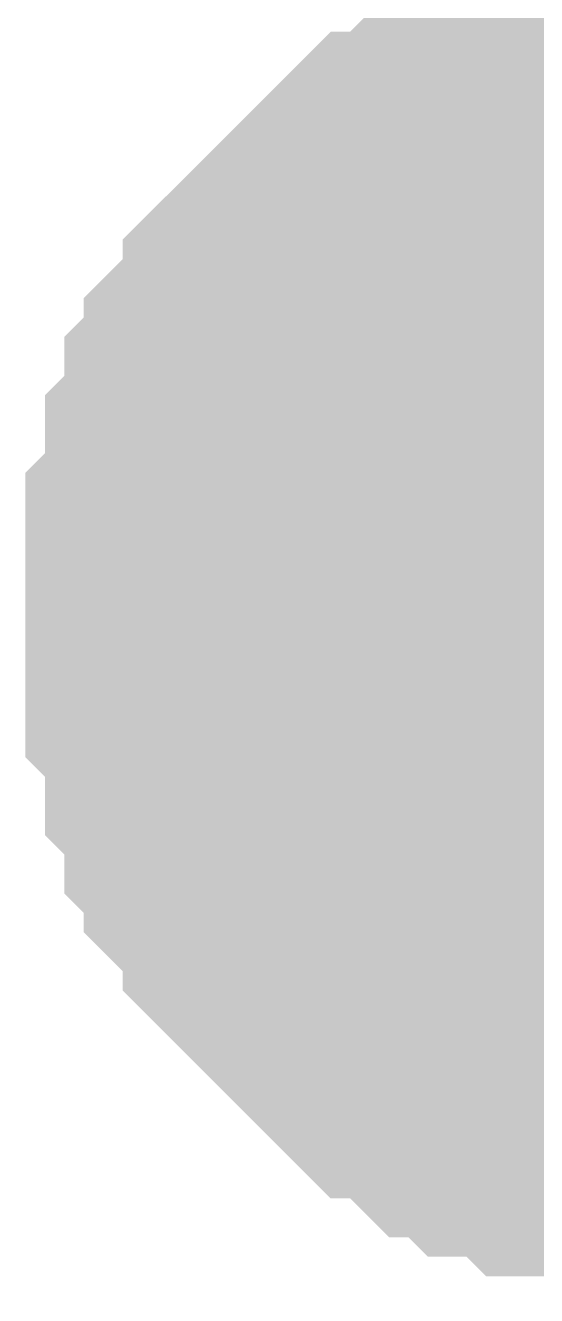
# Model space of a CAD drawing. Header units: inches. Extents: x 0 to 15, y 0 to 9.5.
# Drawn here: x 13.27254 to 13.29184, y 7.97392 to 8.02195 of the extents above; entities that cross this region are included whole.
import ezdxf

# ---------------------------------------------------------------- set-up
doc = ezdxf.new("R2010")
doc.units = ezdxf.units.IN
doc.header["$MEASUREMENT"] = 0
doc.layers.add('Sheet', color=255, linetype='Continuous')

msp = doc.modelspace()

# ---------------------------------------------------------------- linework, layer by layer
at = {"layer": 'Sheet'}
for points in [[(13.278436, 7.999652, 0.0118, 0.0118, 0), (13.278436, 8.000387, 0.0118, 0.0118, 0), (13.278436, 8.001855, 0.0118, 0.0118, 0), (13.278436, 8.00259, 0.0118, 0.0118, 0), (13.27917, 8.003324, 0.0118, 0.0118, 0), (13.27917, 8.004793, 0.0118, 0.0118, 0), (13.27917, 8.005527, 0.0118, 0.0118, 0), (13.279904, 8.006262, 0.0118, 0.0118, 0), (13.279904, 8.00773, 0.0118, 0.0118, 0), (13.280638, 8.008465, 0.0118, 0.0118, 0), (13.280638, 8.009199, 0.0118, 0.0118, 0), (13.281372, 8.009934, 0.0118, 0.0118, 0), (13.282106, 8.010668, 0.0118, 0.0118, 0), (13.282106, 8.011402, 0.0118, 0.0118, 0), (13.282841, 8.012137, 0.0118, 0.0118, 0), (13.283575, 8.012871, 0.0118, 0.0118, 0), (13.284309, 8.013605, 0.0118, 0.0118, 0), (13.285043, 8.01434, 0.0118, 0.0118, 0), (13.285777, 8.015074, 0.0118, 0.0118, 0), (13.286511, 8.015809, 0.0118, 0.0118, 0), (13.287245, 8.015809, 0.0118, 0.0118, 0), (13.28798, 8.016543, 0.0118, 0.0118, 0), (13.288714, 8.017277, 0.0118, 0.0118, 0), (13.289448, 8.017277, 0.0118, 0.0118, 0), (13.290182, 8.018012, 0.0118, 0.0118, 0), (13.29165, 8.018012, 0.0118, 0.0118, 0), (13.292384, 8.018746, 0.0118, 0.0118, 0), (13.293119, 8.018746, 0.0118, 0.0118, 0), (13.294587, 8.018746, 0.0118, 0.0118, 0), (13.295321, 8.019481, 0.0118, 0.0118, 0), (13.296055, 8.019481, 0.0118, 0.0118, 0), (13.297523, 8.019481, 0.0118, 0.0118, 0), (13.298258, 8.019481, 0.0118, 0.0118, 0)], [(13.278436, 7.999652, 0.0118, 0.0118, 0), (13.278436, 8.000387, 0.0118, 0.0118, 0), (13.278436, 8.001855, 0.0118, 0.0118, 0), (13.278436, 8.00259, 0.0118, 0.0118, 0), (13.27917, 8.003324, 0.0118, 0.0118, 0), (13.27917, 8.004793, 0.0118, 0.0118, 0), (13.27917, 8.005527, 0.0118, 0.0118, 0), (13.279904, 8.006262, 0.0118, 0.0118, 0), (13.279904, 8.00773, 0.0118, 0.0118, 0), (13.280638, 8.008465, 0.0118, 0.0118, 0), (13.280638, 8.009199, 0.0118, 0.0118, 0), (13.281372, 8.009934, 0.0118, 0.0118, 0), (13.282106, 8.010668, 0.0118, 0.0118, 0), (13.282106, 8.011402, 0.0118, 0.0118, 0), (13.282841, 8.012137, 0.0118, 0.0118, 0), (13.283575, 8.012871, 0.0118, 0.0118, 0), (13.284309, 8.013605, 0.0118, 0.0118, 0), (13.285043, 8.01434, 0.0118, 0.0118, 0), (13.285777, 8.015074, 0.0118, 0.0118, 0), (13.286511, 8.015809, 0.0118, 0.0118, 0), (13.287245, 8.015809, 0.0118, 0.0118, 0), (13.28798, 8.016543, 0.0118, 0.0118, 0), (13.288714, 8.017277, 0.0118, 0.0118, 0), (13.289448, 8.017277, 0.0118, 0.0118, 0), (13.290182, 8.018012, 0.0118, 0.0118, 0), (13.29165, 8.018012, 0.0118, 0.0118, 0), (13.292384, 8.018746, 0.0118, 0.0118, 0), (13.293119, 8.018746, 0.0118, 0.0118, 0), (13.294587, 8.018746, 0.0118, 0.0118, 0), (13.295321, 8.019481, 0.0118, 0.0118, 0), (13.296055, 8.019481, 0.0118, 0.0118, 0), (13.297523, 8.019481, 0.0118, 0.0118, 0), (13.298258, 8.019481, 0.0118, 0.0118, 0)], [(13.278436, 7.999652, 0.0118, 0.0118, 0), (13.278436, 8.000387, 0.0118, 0.0118, 0), (13.278436, 8.001855, 0.0118, 0.0118, 0), (13.278436, 8.00259, 0.0118, 0.0118, 0), (13.27917, 8.003324, 0.0118, 0.0118, 0), (13.27917, 8.004793, 0.0118, 0.0118, 0), (13.27917, 8.005527, 0.0118, 0.0118, 0), (13.279904, 8.006262, 0.0118, 0.0118, 0), (13.279904, 8.00773, 0.0118, 0.0118, 0), (13.280638, 8.008465, 0.0118, 0.0118, 0), (13.280638, 8.009199, 0.0118, 0.0118, 0), (13.281372, 8.009934, 0.0118, 0.0118, 0), (13.282106, 8.010668, 0.0118, 0.0118, 0), (13.282106, 8.011402, 0.0118, 0.0118, 0), (13.282841, 8.012137, 0.0118, 0.0118, 0), (13.283575, 8.012871, 0.0118, 0.0118, 0), (13.284309, 8.013605, 0.0118, 0.0118, 0), (13.285043, 8.01434, 0.0118, 0.0118, 0), (13.285777, 8.015074, 0.0118, 0.0118, 0), (13.286511, 8.015809, 0.0118, 0.0118, 0), (13.287245, 8.015809, 0.0118, 0.0118, 0), (13.28798, 8.016543, 0.0118, 0.0118, 0), (13.288714, 8.017277, 0.0118, 0.0118, 0), (13.289448, 8.017277, 0.0118, 0.0118, 0), (13.290182, 8.018012, 0.0118, 0.0118, 0), (13.29165, 8.018012, 0.0118, 0.0118, 0), (13.292384, 8.018746, 0.0118, 0.0118, 0), (13.293119, 8.018746, 0.0118, 0.0118, 0), (13.294587, 8.018746, 0.0118, 0.0118, 0), (13.295321, 8.019481, 0.0118, 0.0118, 0), (13.296055, 8.019481, 0.0118, 0.0118, 0), (13.297523, 8.019481, 0.0118, 0.0118, 0), (13.298258, 8.019481, 0.0118, 0.0118, 0)], [(13.278436, 7.999652, 0.0118, 0.0118, 0), (13.278436, 8.000387, 0.0118, 0.0118, 0), (13.278436, 8.001855, 0.0118, 0.0118, 0), (13.278436, 8.00259, 0.0118, 0.0118, 0), (13.27917, 8.003324, 0.0118, 0.0118, 0), (13.27917, 8.004793, 0.0118, 0.0118, 0), (13.27917, 8.005527, 0.0118, 0.0118, 0), (13.279904, 8.006262, 0.0118, 0.0118, 0), (13.279904, 8.00773, 0.0118, 0.0118, 0), (13.280638, 8.008465, 0.0118, 0.0118, 0), (13.280638, 8.009199, 0.0118, 0.0118, 0), (13.281372, 8.009934, 0.0118, 0.0118, 0), (13.282106, 8.010668, 0.0118, 0.0118, 0), (13.282106, 8.011402, 0.0118, 0.0118, 0), (13.282841, 8.012137, 0.0118, 0.0118, 0), (13.283575, 8.012871, 0.0118, 0.0118, 0), (13.284309, 8.013605, 0.0118, 0.0118, 0), (13.285043, 8.01434, 0.0118, 0.0118, 0), (13.285777, 8.015074, 0.0118, 0.0118, 0), (13.286511, 8.015809, 0.0118, 0.0118, 0), (13.287245, 8.015809, 0.0118, 0.0118, 0), (13.28798, 8.016543, 0.0118, 0.0118, 0), (13.288714, 8.017277, 0.0118, 0.0118, 0), (13.289448, 8.017277, 0.0118, 0.0118, 0), (13.290182, 8.018012, 0.0118, 0.0118, 0), (13.29165, 8.018012, 0.0118, 0.0118, 0), (13.292384, 8.018746, 0.0118, 0.0118, 0), (13.293119, 8.018746, 0.0118, 0.0118, 0), (13.294587, 8.018746, 0.0118, 0.0118, 0), (13.295321, 8.019481, 0.0118, 0.0118, 0), (13.296055, 8.019481, 0.0118, 0.0118, 0), (13.297523, 8.019481, 0.0118, 0.0118, 0), (13.298258, 8.019481, 0.0118, 0.0118, 0)], [(13.278436, 7.999652, 0.0118, 0.0118, 0), (13.278436, 8.000387, 0.0118, 0.0118, 0), (13.278436, 8.001855, 0.0118, 0.0118, 0), (13.278436, 8.00259, 0.0118, 0.0118, 0), (13.27917, 8.003324, 0.0118, 0.0118, 0), (13.27917, 8.004793, 0.0118, 0.0118, 0), (13.27917, 8.005527, 0.0118, 0.0118, 0), (13.279904, 8.006262, 0.0118, 0.0118, 0), (13.279904, 8.00773, 0.0118, 0.0118, 0), (13.280638, 8.008465, 0.0118, 0.0118, 0), (13.280638, 8.009199, 0.0118, 0.0118, 0), (13.281372, 8.009934, 0.0118, 0.0118, 0), (13.282106, 8.010668, 0.0118, 0.0118, 0), (13.282106, 8.011402, 0.0118, 0.0118, 0), (13.282841, 8.012137, 0.0118, 0.0118, 0), (13.283575, 8.012871, 0.0118, 0.0118, 0), (13.284309, 8.013605, 0.0118, 0.0118, 0), (13.285043, 8.01434, 0.0118, 0.0118, 0), (13.285777, 8.015074, 0.0118, 0.0118, 0), (13.286511, 8.015809, 0.0118, 0.0118, 0), (13.287245, 8.015809, 0.0118, 0.0118, 0), (13.28798, 8.016543, 0.0118, 0.0118, 0), (13.288714, 8.017277, 0.0118, 0.0118, 0), (13.289448, 8.017277, 0.0118, 0.0118, 0), (13.290182, 8.018012, 0.0118, 0.0118, 0), (13.29165, 8.018012, 0.0118, 0.0118, 0), (13.292384, 8.018746, 0.0118, 0.0118, 0), (13.293119, 8.018746, 0.0118, 0.0118, 0), (13.294587, 8.018746, 0.0118, 0.0118, 0), (13.295321, 8.019481, 0.0118, 0.0118, 0), (13.296055, 8.019481, 0.0118, 0.0118, 0), (13.297523, 8.019481, 0.0118, 0.0118, 0), (13.298258, 8.019481, 0.0118, 0.0118, 0)], [(13.278436, 7.999652, 0.0118, 0.0118, 0), (13.278436, 8.000387, 0.0118, 0.0118, 0), (13.278436, 8.001855, 0.0118, 0.0118, 0), (13.278436, 8.00259, 0.0118, 0.0118, 0), (13.27917, 8.003324, 0.0118, 0.0118, 0), (13.27917, 8.004793, 0.0118, 0.0118, 0), (13.27917, 8.005527, 0.0118, 0.0118, 0), (13.279904, 8.006262, 0.0118, 0.0118, 0), (13.279904, 8.00773, 0.0118, 0.0118, 0), (13.280638, 8.008465, 0.0118, 0.0118, 0), (13.280638, 8.009199, 0.0118, 0.0118, 0), (13.281372, 8.009934, 0.0118, 0.0118, 0), (13.282106, 8.010668, 0.0118, 0.0118, 0), (13.282106, 8.011402, 0.0118, 0.0118, 0), (13.282841, 8.012137, 0.0118, 0.0118, 0), (13.283575, 8.012871, 0.0118, 0.0118, 0), (13.284309, 8.013605, 0.0118, 0.0118, 0), (13.285043, 8.01434, 0.0118, 0.0118, 0), (13.285777, 8.015074, 0.0118, 0.0118, 0), (13.286511, 8.015809, 0.0118, 0.0118, 0), (13.287245, 8.015809, 0.0118, 0.0118, 0), (13.28798, 8.016543, 0.0118, 0.0118, 0), (13.288714, 8.017277, 0.0118, 0.0118, 0), (13.289448, 8.017277, 0.0118, 0.0118, 0), (13.290182, 8.018012, 0.0118, 0.0118, 0), (13.29165, 8.018012, 0.0118, 0.0118, 0), (13.292384, 8.018746, 0.0118, 0.0118, 0), (13.293119, 8.018746, 0.0118, 0.0118, 0), (13.294587, 8.018746, 0.0118, 0.0118, 0), (13.295321, 8.019481, 0.0118, 0.0118, 0), (13.296055, 8.019481, 0.0118, 0.0118, 0), (13.297523, 8.019481, 0.0118, 0.0118, 0), (13.298258, 8.019481, 0.0118, 0.0118, 0)], [(13.278436, 7.999652, 0.0118, 0.0118, 0), (13.278436, 8.000387, 0.0118, 0.0118, 0), (13.278436, 8.001855, 0.0118, 0.0118, 0), (13.278436, 8.00259, 0.0118, 0.0118, 0), (13.27917, 8.003324, 0.0118, 0.0118, 0), (13.27917, 8.004793, 0.0118, 0.0118, 0), (13.27917, 8.005527, 0.0118, 0.0118, 0), (13.279904, 8.006262, 0.0118, 0.0118, 0), (13.279904, 8.00773, 0.0118, 0.0118, 0), (13.280638, 8.008465, 0.0118, 0.0118, 0), (13.280638, 8.009199, 0.0118, 0.0118, 0), (13.281372, 8.009934, 0.0118, 0.0118, 0), (13.282106, 8.010668, 0.0118, 0.0118, 0), (13.282106, 8.011402, 0.0118, 0.0118, 0), (13.282841, 8.012137, 0.0118, 0.0118, 0), (13.283575, 8.012871, 0.0118, 0.0118, 0), (13.284309, 8.013605, 0.0118, 0.0118, 0), (13.285043, 8.01434, 0.0118, 0.0118, 0), (13.285777, 8.015074, 0.0118, 0.0118, 0), (13.286511, 8.015809, 0.0118, 0.0118, 0), (13.287245, 8.015809, 0.0118, 0.0118, 0), (13.28798, 8.016543, 0.0118, 0.0118, 0), (13.288714, 8.017277, 0.0118, 0.0118, 0), (13.289448, 8.017277, 0.0118, 0.0118, 0), (13.290182, 8.018012, 0.0118, 0.0118, 0), (13.29165, 8.018012, 0.0118, 0.0118, 0), (13.292384, 8.018746, 0.0118, 0.0118, 0), (13.293119, 8.018746, 0.0118, 0.0118, 0), (13.294587, 8.018746, 0.0118, 0.0118, 0), (13.295321, 8.019481, 0.0118, 0.0118, 0), (13.296055, 8.019481, 0.0118, 0.0118, 0), (13.297523, 8.019481, 0.0118, 0.0118, 0), (13.298258, 8.019481, 0.0118, 0.0118, 0)], [(13.278436, 7.999652, 0.0118, 0.0118, 0), (13.278436, 8.000387, 0.0118, 0.0118, 0), (13.278436, 8.001855, 0.0118, 0.0118, 0), (13.278436, 8.00259, 0.0118, 0.0118, 0), (13.27917, 8.003324, 0.0118, 0.0118, 0), (13.27917, 8.004793, 0.0118, 0.0118, 0), (13.27917, 8.005527, 0.0118, 0.0118, 0), (13.279904, 8.006262, 0.0118, 0.0118, 0), (13.279904, 8.00773, 0.0118, 0.0118, 0), (13.280638, 8.008465, 0.0118, 0.0118, 0), (13.280638, 8.009199, 0.0118, 0.0118, 0), (13.281372, 8.009934, 0.0118, 0.0118, 0), (13.282106, 8.010668, 0.0118, 0.0118, 0), (13.282106, 8.011402, 0.0118, 0.0118, 0), (13.282841, 8.012137, 0.0118, 0.0118, 0), (13.283575, 8.012871, 0.0118, 0.0118, 0), (13.284309, 8.013605, 0.0118, 0.0118, 0), (13.285043, 8.01434, 0.0118, 0.0118, 0), (13.285777, 8.015074, 0.0118, 0.0118, 0), (13.286511, 8.015809, 0.0118, 0.0118, 0), (13.287245, 8.015809, 0.0118, 0.0118, 0), (13.28798, 8.016543, 0.0118, 0.0118, 0), (13.288714, 8.017277, 0.0118, 0.0118, 0), (13.289448, 8.017277, 0.0118, 0.0118, 0), (13.290182, 8.018012, 0.0118, 0.0118, 0), (13.29165, 8.018012, 0.0118, 0.0118, 0), (13.292384, 8.018746, 0.0118, 0.0118, 0), (13.293119, 8.018746, 0.0118, 0.0118, 0), (13.294587, 8.018746, 0.0118, 0.0118, 0), (13.295321, 8.019481, 0.0118, 0.0118, 0), (13.296055, 8.019481, 0.0118, 0.0118, 0), (13.297523, 8.019481, 0.0118, 0.0118, 0), (13.298258, 8.019481, 0.0118, 0.0118, 0)], [(13.278436, 7.999652, 0.0039, 0.0039, 0), (13.278436, 8.000387, 0.0039, 0.0039, 0), (13.278436, 8.001855, 0.0039, 0.0039, 0), (13.278436, 8.00259, 0.0039, 0.0039, 0), (13.27917, 8.003324, 0.0039, 0.0039, 0), (13.27917, 8.004793, 0.0039, 0.0039, 0), (13.27917, 8.005527, 0.0039, 0.0039, 0), (13.279904, 8.006262, 0.0039, 0.0039, 0), (13.279904, 8.00773, 0.0039, 0.0039, 0), (13.280638, 8.008465, 0.0039, 0.0039, 0), (13.280638, 8.009199, 0.0039, 0.0039, 0), (13.281372, 8.009934, 0.0039, 0.0039, 0), (13.282106, 8.010668, 0.0039, 0.0039, 0), (13.282106, 8.011402, 0.0039, 0.0039, 0), (13.282841, 8.012137, 0.0039, 0.0039, 0), (13.283575, 8.012871, 0.0039, 0.0039, 0), (13.284309, 8.013605, 0.0039, 0.0039, 0), (13.285043, 8.01434, 0.0039, 0.0039, 0), (13.285777, 8.015074, 0.0039, 0.0039, 0), (13.286511, 8.015809, 0.0039, 0.0039, 0), (13.287245, 8.015809, 0.0039, 0.0039, 0), (13.28798, 8.016543, 0.0039, 0.0039, 0), (13.288714, 8.017277, 0.0039, 0.0039, 0), (13.289448, 8.017277, 0.0039, 0.0039, 0), (13.290182, 8.018012, 0.0039, 0.0039, 0), (13.29165, 8.018012, 0.0039, 0.0039, 0), (13.292384, 8.018746, 0.0039, 0.0039, 0), (13.293119, 8.018746, 0.0039, 0.0039, 0), (13.294587, 8.018746, 0.0039, 0.0039, 0)], [(13.278436, 7.999652, 0.0039, 0.0039, 0), (13.278436, 8.000387, 0.0039, 0.0039, 0), (13.278436, 8.001855, 0.0039, 0.0039, 0), (13.278436, 8.00259, 0.0039, 0.0039, 0), (13.27917, 8.003324, 0.0039, 0.0039, 0), (13.27917, 8.004793, 0.0039, 0.0039, 0), (13.27917, 8.005527, 0.0039, 0.0039, 0), (13.279904, 8.006262, 0.0039, 0.0039, 0), (13.279904, 8.00773, 0.0039, 0.0039, 0), (13.280638, 8.008465, 0.0039, 0.0039, 0), (13.280638, 8.009199, 0.0039, 0.0039, 0), (13.281372, 8.009934, 0.0039, 0.0039, 0), (13.282106, 8.010668, 0.0039, 0.0039, 0), (13.282106, 8.011402, 0.0039, 0.0039, 0), (13.282841, 8.012137, 0.0039, 0.0039, 0), (13.283575, 8.012871, 0.0039, 0.0039, 0), (13.284309, 8.013605, 0.0039, 0.0039, 0), (13.285043, 8.01434, 0.0039, 0.0039, 0), (13.285777, 8.015074, 0.0039, 0.0039, 0), (13.286511, 8.015809, 0.0039, 0.0039, 0), (13.287245, 8.015809, 0.0039, 0.0039, 0), (13.28798, 8.016543, 0.0039, 0.0039, 0), (13.288714, 8.017277, 0.0039, 0.0039, 0), (13.289448, 8.017277, 0.0039, 0.0039, 0), (13.290182, 8.018012, 0.0039, 0.0039, 0), (13.29165, 8.018012, 0.0039, 0.0039, 0), (13.292384, 8.018746, 0.0039, 0.0039, 0), (13.293119, 8.018746, 0.0039, 0.0039, 0), (13.294587, 8.018746, 0.0039, 0.0039, 0)], [(13.278436, 7.999652, 0.0039, 0.0039, 0), (13.278436, 8.000387, 0.0039, 0.0039, 0), (13.278436, 8.001855, 0.0039, 0.0039, 0), (13.278436, 8.00259, 0.0039, 0.0039, 0), (13.27917, 8.003324, 0.0039, 0.0039, 0), (13.27917, 8.004793, 0.0039, 0.0039, 0), (13.27917, 8.005527, 0.0039, 0.0039, 0), (13.279904, 8.006262, 0.0039, 0.0039, 0), (13.279904, 8.00773, 0.0039, 0.0039, 0), (13.280638, 8.008465, 0.0039, 0.0039, 0), (13.280638, 8.009199, 0.0039, 0.0039, 0), (13.281372, 8.009934, 0.0039, 0.0039, 0), (13.282106, 8.010668, 0.0039, 0.0039, 0), (13.282106, 8.011402, 0.0039, 0.0039, 0), (13.282841, 8.012137, 0.0039, 0.0039, 0), (13.283575, 8.012871, 0.0039, 0.0039, 0), (13.284309, 8.013605, 0.0039, 0.0039, 0), (13.285043, 8.01434, 0.0039, 0.0039, 0), (13.285777, 8.015074, 0.0039, 0.0039, 0), (13.286511, 8.015809, 0.0039, 0.0039, 0), (13.287245, 8.015809, 0.0039, 0.0039, 0), (13.28798, 8.016543, 0.0039, 0.0039, 0), (13.288714, 8.017277, 0.0039, 0.0039, 0), (13.289448, 8.017277, 0.0039, 0.0039, 0), (13.290182, 8.018012, 0.0039, 0.0039, 0), (13.29165, 8.018012, 0.0039, 0.0039, 0), (13.292384, 8.018746, 0.0039, 0.0039, 0), (13.293119, 8.018746, 0.0039, 0.0039, 0), (13.294587, 8.018746, 0.0039, 0.0039, 0)], [(13.278436, 7.999652, 0.0039, 0.0039, 0), (13.278436, 8.000387, 0.0039, 0.0039, 0), (13.278436, 8.001855, 0.0039, 0.0039, 0), (13.278436, 8.00259, 0.0039, 0.0039, 0), (13.27917, 8.003324, 0.0039, 0.0039, 0), (13.27917, 8.004793, 0.0039, 0.0039, 0), (13.27917, 8.005527, 0.0039, 0.0039, 0), (13.279904, 8.006262, 0.0039, 0.0039, 0), (13.279904, 8.00773, 0.0039, 0.0039, 0), (13.280638, 8.008465, 0.0039, 0.0039, 0), (13.280638, 8.009199, 0.0039, 0.0039, 0), (13.281372, 8.009934, 0.0039, 0.0039, 0), (13.282106, 8.010668, 0.0039, 0.0039, 0), (13.282106, 8.011402, 0.0039, 0.0039, 0), (13.282841, 8.012137, 0.0039, 0.0039, 0), (13.283575, 8.012871, 0.0039, 0.0039, 0), (13.284309, 8.013605, 0.0039, 0.0039, 0), (13.285043, 8.01434, 0.0039, 0.0039, 0), (13.285777, 8.015074, 0.0039, 0.0039, 0), (13.286511, 8.015809, 0.0039, 0.0039, 0), (13.287245, 8.015809, 0.0039, 0.0039, 0), (13.28798, 8.016543, 0.0039, 0.0039, 0), (13.288714, 8.017277, 0.0039, 0.0039, 0), (13.289448, 8.017277, 0.0039, 0.0039, 0), (13.290182, 8.018012, 0.0039, 0.0039, 0), (13.29165, 8.018012, 0.0039, 0.0039, 0), (13.292384, 8.018746, 0.0039, 0.0039, 0), (13.293119, 8.018746, 0.0039, 0.0039, 0), (13.294587, 8.018746, 0.0039, 0.0039, 0)], [(13.278436, 7.999652, 0.0039, 0.0039, 0), (13.278436, 8.000387, 0.0039, 0.0039, 0), (13.278436, 8.001855, 0.0039, 0.0039, 0), (13.278436, 8.00259, 0.0039, 0.0039, 0), (13.27917, 8.003324, 0.0039, 0.0039, 0), (13.27917, 8.004793, 0.0039, 0.0039, 0), (13.27917, 8.005527, 0.0039, 0.0039, 0), (13.279904, 8.006262, 0.0039, 0.0039, 0), (13.279904, 8.00773, 0.0039, 0.0039, 0), (13.280638, 8.008465, 0.0039, 0.0039, 0), (13.280638, 8.009199, 0.0039, 0.0039, 0), (13.281372, 8.009934, 0.0039, 0.0039, 0), (13.282106, 8.010668, 0.0039, 0.0039, 0), (13.282106, 8.011402, 0.0039, 0.0039, 0), (13.282841, 8.012137, 0.0039, 0.0039, 0), (13.283575, 8.012871, 0.0039, 0.0039, 0), (13.284309, 8.013605, 0.0039, 0.0039, 0), (13.285043, 8.01434, 0.0039, 0.0039, 0), (13.285777, 8.015074, 0.0039, 0.0039, 0), (13.286511, 8.015809, 0.0039, 0.0039, 0), (13.287245, 8.015809, 0.0039, 0.0039, 0), (13.28798, 8.016543, 0.0039, 0.0039, 0), (13.288714, 8.017277, 0.0039, 0.0039, 0), (13.289448, 8.017277, 0.0039, 0.0039, 0), (13.290182, 8.018012, 0.0039, 0.0039, 0), (13.29165, 8.018012, 0.0039, 0.0039, 0), (13.292384, 8.018746, 0.0039, 0.0039, 0), (13.293119, 8.018746, 0.0039, 0.0039, 0), (13.294587, 8.018746, 0.0039, 0.0039, 0)], [(13.278436, 7.999652, 0.0039, 0.0039, 0), (13.278436, 8.000387, 0.0039, 0.0039, 0), (13.278436, 8.001855, 0.0039, 0.0039, 0), (13.278436, 8.00259, 0.0039, 0.0039, 0), (13.27917, 8.003324, 0.0039, 0.0039, 0), (13.27917, 8.004793, 0.0039, 0.0039, 0), (13.27917, 8.005527, 0.0039, 0.0039, 0), (13.279904, 8.006262, 0.0039, 0.0039, 0), (13.279904, 8.00773, 0.0039, 0.0039, 0), (13.280638, 8.008465, 0.0039, 0.0039, 0), (13.280638, 8.009199, 0.0039, 0.0039, 0), (13.281372, 8.009934, 0.0039, 0.0039, 0), (13.282106, 8.010668, 0.0039, 0.0039, 0), (13.282106, 8.011402, 0.0039, 0.0039, 0), (13.282841, 8.012137, 0.0039, 0.0039, 0), (13.283575, 8.012871, 0.0039, 0.0039, 0), (13.284309, 8.013605, 0.0039, 0.0039, 0), (13.285043, 8.01434, 0.0039, 0.0039, 0), (13.285777, 8.015074, 0.0039, 0.0039, 0), (13.286511, 8.015809, 0.0039, 0.0039, 0), (13.287245, 8.015809, 0.0039, 0.0039, 0), (13.28798, 8.016543, 0.0039, 0.0039, 0), (13.288714, 8.017277, 0.0039, 0.0039, 0), (13.289448, 8.017277, 0.0039, 0.0039, 0), (13.290182, 8.018012, 0.0039, 0.0039, 0), (13.29165, 8.018012, 0.0039, 0.0039, 0), (13.292384, 8.018746, 0.0039, 0.0039, 0), (13.293119, 8.018746, 0.0039, 0.0039, 0), (13.294587, 8.018746, 0.0039, 0.0039, 0)], [(13.278436, 7.999652, 0.0039, 0.0039, 0), (13.278436, 8.000387, 0.0039, 0.0039, 0), (13.278436, 8.001855, 0.0039, 0.0039, 0), (13.278436, 8.00259, 0.0039, 0.0039, 0), (13.27917, 8.003324, 0.0039, 0.0039, 0), (13.27917, 8.004793, 0.0039, 0.0039, 0), (13.27917, 8.005527, 0.0039, 0.0039, 0), (13.279904, 8.006262, 0.0039, 0.0039, 0), (13.279904, 8.00773, 0.0039, 0.0039, 0), (13.280638, 8.008465, 0.0039, 0.0039, 0), (13.280638, 8.009199, 0.0039, 0.0039, 0), (13.281372, 8.009934, 0.0039, 0.0039, 0), (13.282106, 8.010668, 0.0039, 0.0039, 0), (13.282106, 8.011402, 0.0039, 0.0039, 0), (13.282841, 8.012137, 0.0039, 0.0039, 0), (13.283575, 8.012871, 0.0039, 0.0039, 0), (13.284309, 8.013605, 0.0039, 0.0039, 0), (13.285043, 8.01434, 0.0039, 0.0039, 0), (13.285777, 8.015074, 0.0039, 0.0039, 0), (13.286511, 8.015809, 0.0039, 0.0039, 0), (13.287245, 8.015809, 0.0039, 0.0039, 0), (13.28798, 8.016543, 0.0039, 0.0039, 0), (13.288714, 8.017277, 0.0039, 0.0039, 0), (13.289448, 8.017277, 0.0039, 0.0039, 0), (13.290182, 8.018012, 0.0039, 0.0039, 0), (13.29165, 8.018012, 0.0039, 0.0039, 0), (13.292384, 8.018746, 0.0039, 0.0039, 0), (13.293119, 8.018746, 0.0039, 0.0039, 0), (13.294587, 8.018746, 0.0039, 0.0039, 0)], [(13.278436, 7.999652, 0.0039, 0.0039, 0), (13.278436, 8.000387, 0.0039, 0.0039, 0), (13.278436, 8.001855, 0.0039, 0.0039, 0), (13.278436, 8.00259, 0.0039, 0.0039, 0), (13.27917, 8.003324, 0.0039, 0.0039, 0), (13.27917, 8.004793, 0.0039, 0.0039, 0), (13.27917, 8.005527, 0.0039, 0.0039, 0), (13.279904, 8.006262, 0.0039, 0.0039, 0), (13.279904, 8.00773, 0.0039, 0.0039, 0), (13.280638, 8.008465, 0.0039, 0.0039, 0), (13.280638, 8.009199, 0.0039, 0.0039, 0), (13.281372, 8.009934, 0.0039, 0.0039, 0), (13.282106, 8.010668, 0.0039, 0.0039, 0), (13.282106, 8.011402, 0.0039, 0.0039, 0), (13.282841, 8.012137, 0.0039, 0.0039, 0), (13.283575, 8.012871, 0.0039, 0.0039, 0), (13.284309, 8.013605, 0.0039, 0.0039, 0), (13.285043, 8.01434, 0.0039, 0.0039, 0), (13.285777, 8.015074, 0.0039, 0.0039, 0), (13.286511, 8.015809, 0.0039, 0.0039, 0), (13.287245, 8.015809, 0.0039, 0.0039, 0), (13.28798, 8.016543, 0.0039, 0.0039, 0), (13.288714, 8.017277, 0.0039, 0.0039, 0), (13.289448, 8.017277, 0.0039, 0.0039, 0), (13.290182, 8.018012, 0.0039, 0.0039, 0), (13.29165, 8.018012, 0.0039, 0.0039, 0), (13.292384, 8.018746, 0.0039, 0.0039, 0), (13.293119, 8.018746, 0.0039, 0.0039, 0), (13.294587, 8.018746, 0.0039, 0.0039, 0)], [(13.298258, 7.979824, 0.0118, 0.0118, 0), (13.297523, 7.979824, 0.0118, 0.0118, 0), (13.296055, 7.979824, 0.0118, 0.0118, 0), (13.295321, 7.979824, 0.0118, 0.0118, 0), (13.294587, 7.980558, 0.0118, 0.0118, 0), (13.293119, 7.980558, 0.0118, 0.0118, 0), (13.292384, 7.980558, 0.0118, 0.0118, 0), (13.29165, 7.981293, 0.0118, 0.0118, 0), (13.290182, 7.981293, 0.0118, 0.0118, 0), (13.289448, 7.982027, 0.0118, 0.0118, 0), (13.288714, 7.982027, 0.0118, 0.0118, 0), (13.28798, 7.982761, 0.0118, 0.0118, 0), (13.287245, 7.983496, 0.0118, 0.0118, 0), (13.286511, 7.983496, 0.0118, 0.0118, 0), (13.285777, 7.98423, 0.0118, 0.0118, 0), (13.285043, 7.984964, 0.0118, 0.0118, 0), (13.284309, 7.985699, 0.0118, 0.0118, 0), (13.283575, 7.986433, 0.0118, 0.0118, 0), (13.282841, 7.987168, 0.0118, 0.0118, 0), (13.282106, 7.987902, 0.0118, 0.0118, 0), (13.282106, 7.988636, 0.0118, 0.0118, 0), (13.281372, 7.989371, 0.0118, 0.0118, 0), (13.280638, 7.990105, 0.0118, 0.0118, 0), (13.280638, 7.99084, 0.0118, 0.0118, 0), (13.279904, 7.991574, 0.0118, 0.0118, 0), (13.279904, 7.993043, 0.0118, 0.0118, 0), (13.27917, 7.993777, 0.0118, 0.0118, 0), (13.27917, 7.994511, 0.0118, 0.0118, 0), (13.27917, 7.99598, 0.0118, 0.0118, 0), (13.278436, 7.996715, 0.0118, 0.0118, 0), (13.278436, 7.997449, 0.0118, 0.0118, 0), (13.278436, 7.998918, 0.0118, 0.0118, 0), (13.278436, 7.999652, 0.0118, 0.0118, 0)], [(13.278436, 7.999652, 0.0118, 0.0118, 0), (13.278436, 7.999652, 0.0118, 0.0118, 0)], [(13.298258, 7.979824, 0.0118, 0.0118, 0), (13.297523, 7.979824, 0.0118, 0.0118, 0), (13.296055, 7.979824, 0.0118, 0.0118, 0), (13.295321, 7.979824, 0.0118, 0.0118, 0), (13.294587, 7.980558, 0.0118, 0.0118, 0), (13.293119, 7.980558, 0.0118, 0.0118, 0), (13.292384, 7.980558, 0.0118, 0.0118, 0), (13.29165, 7.981293, 0.0118, 0.0118, 0), (13.290182, 7.981293, 0.0118, 0.0118, 0), (13.289448, 7.982027, 0.0118, 0.0118, 0), (13.288714, 7.982027, 0.0118, 0.0118, 0), (13.28798, 7.982761, 0.0118, 0.0118, 0), (13.287245, 7.983496, 0.0118, 0.0118, 0), (13.286511, 7.983496, 0.0118, 0.0118, 0), (13.285777, 7.98423, 0.0118, 0.0118, 0), (13.285043, 7.984964, 0.0118, 0.0118, 0), (13.284309, 7.985699, 0.0118, 0.0118, 0), (13.283575, 7.986433, 0.0118, 0.0118, 0), (13.282841, 7.987168, 0.0118, 0.0118, 0), (13.282106, 7.987902, 0.0118, 0.0118, 0), (13.282106, 7.988636, 0.0118, 0.0118, 0), (13.281372, 7.989371, 0.0118, 0.0118, 0), (13.280638, 7.990105, 0.0118, 0.0118, 0), (13.280638, 7.99084, 0.0118, 0.0118, 0), (13.279904, 7.991574, 0.0118, 0.0118, 0), (13.279904, 7.993043, 0.0118, 0.0118, 0), (13.27917, 7.993777, 0.0118, 0.0118, 0), (13.27917, 7.994511, 0.0118, 0.0118, 0), (13.27917, 7.99598, 0.0118, 0.0118, 0), (13.278436, 7.996715, 0.0118, 0.0118, 0), (13.278436, 7.997449, 0.0118, 0.0118, 0), (13.278436, 7.998918, 0.0118, 0.0118, 0), (13.278436, 7.999652, 0.0118, 0.0118, 0)], [(13.278436, 7.999652, 0.0118, 0.0118, 0), (13.278436, 7.999652, 0.0118, 0.0118, 0)], [(13.298258, 7.979824, 0.0118, 0.0118, 0), (13.297523, 7.979824, 0.0118, 0.0118, 0), (13.296055, 7.979824, 0.0118, 0.0118, 0), (13.295321, 7.979824, 0.0118, 0.0118, 0), (13.294587, 7.980558, 0.0118, 0.0118, 0), (13.293119, 7.980558, 0.0118, 0.0118, 0), (13.292384, 7.980558, 0.0118, 0.0118, 0), (13.29165, 7.981293, 0.0118, 0.0118, 0), (13.290182, 7.981293, 0.0118, 0.0118, 0), (13.289448, 7.982027, 0.0118, 0.0118, 0), (13.288714, 7.982027, 0.0118, 0.0118, 0), (13.28798, 7.982761, 0.0118, 0.0118, 0), (13.287245, 7.983496, 0.0118, 0.0118, 0), (13.286511, 7.983496, 0.0118, 0.0118, 0), (13.285777, 7.98423, 0.0118, 0.0118, 0), (13.285043, 7.984964, 0.0118, 0.0118, 0), (13.284309, 7.985699, 0.0118, 0.0118, 0), (13.283575, 7.986433, 0.0118, 0.0118, 0), (13.282841, 7.987168, 0.0118, 0.0118, 0), (13.282106, 7.987902, 0.0118, 0.0118, 0), (13.282106, 7.988636, 0.0118, 0.0118, 0), (13.281372, 7.989371, 0.0118, 0.0118, 0), (13.280638, 7.990105, 0.0118, 0.0118, 0), (13.280638, 7.99084, 0.0118, 0.0118, 0), (13.279904, 7.991574, 0.0118, 0.0118, 0), (13.279904, 7.993043, 0.0118, 0.0118, 0), (13.27917, 7.993777, 0.0118, 0.0118, 0), (13.27917, 7.994511, 0.0118, 0.0118, 0), (13.27917, 7.99598, 0.0118, 0.0118, 0), (13.278436, 7.996715, 0.0118, 0.0118, 0), (13.278436, 7.997449, 0.0118, 0.0118, 0), (13.278436, 7.998918, 0.0118, 0.0118, 0), (13.278436, 7.999652, 0.0118, 0.0118, 0)], [(13.278436, 7.999652, 0.0118, 0.0118, 0), (13.278436, 7.999652, 0.0118, 0.0118, 0)], [(13.298258, 7.979824, 0.0118, 0.0118, 0), (13.297523, 7.979824, 0.0118, 0.0118, 0), (13.296055, 7.979824, 0.0118, 0.0118, 0), (13.295321, 7.979824, 0.0118, 0.0118, 0), (13.294587, 7.980558, 0.0118, 0.0118, 0), (13.293119, 7.980558, 0.0118, 0.0118, 0), (13.292384, 7.980558, 0.0118, 0.0118, 0), (13.29165, 7.981293, 0.0118, 0.0118, 0), (13.290182, 7.981293, 0.0118, 0.0118, 0), (13.289448, 7.982027, 0.0118, 0.0118, 0), (13.288714, 7.982027, 0.0118, 0.0118, 0), (13.28798, 7.982761, 0.0118, 0.0118, 0), (13.287245, 7.983496, 0.0118, 0.0118, 0), (13.286511, 7.983496, 0.0118, 0.0118, 0), (13.285777, 7.98423, 0.0118, 0.0118, 0), (13.285043, 7.984964, 0.0118, 0.0118, 0), (13.284309, 7.985699, 0.0118, 0.0118, 0), (13.283575, 7.986433, 0.0118, 0.0118, 0), (13.282841, 7.987168, 0.0118, 0.0118, 0), (13.282106, 7.987902, 0.0118, 0.0118, 0), (13.282106, 7.988636, 0.0118, 0.0118, 0), (13.281372, 7.989371, 0.0118, 0.0118, 0), (13.280638, 7.990105, 0.0118, 0.0118, 0), (13.280638, 7.99084, 0.0118, 0.0118, 0), (13.279904, 7.991574, 0.0118, 0.0118, 0), (13.279904, 7.993043, 0.0118, 0.0118, 0), (13.27917, 7.993777, 0.0118, 0.0118, 0), (13.27917, 7.994511, 0.0118, 0.0118, 0), (13.27917, 7.99598, 0.0118, 0.0118, 0), (13.278436, 7.996715, 0.0118, 0.0118, 0), (13.278436, 7.997449, 0.0118, 0.0118, 0), (13.278436, 7.998918, 0.0118, 0.0118, 0), (13.278436, 7.999652, 0.0118, 0.0118, 0)], [(13.278436, 7.999652, 0.0118, 0.0118, 0), (13.278436, 7.999652, 0.0118, 0.0118, 0)], [(13.298258, 7.979824, 0.0118, 0.0118, 0), (13.297523, 7.979824, 0.0118, 0.0118, 0), (13.296055, 7.979824, 0.0118, 0.0118, 0), (13.295321, 7.979824, 0.0118, 0.0118, 0), (13.294587, 7.980558, 0.0118, 0.0118, 0), (13.293119, 7.980558, 0.0118, 0.0118, 0), (13.292384, 7.980558, 0.0118, 0.0118, 0), (13.29165, 7.981293, 0.0118, 0.0118, 0), (13.290182, 7.981293, 0.0118, 0.0118, 0), (13.289448, 7.982027, 0.0118, 0.0118, 0), (13.288714, 7.982027, 0.0118, 0.0118, 0), (13.28798, 7.982761, 0.0118, 0.0118, 0), (13.287245, 7.983496, 0.0118, 0.0118, 0), (13.286511, 7.983496, 0.0118, 0.0118, 0), (13.285777, 7.98423, 0.0118, 0.0118, 0), (13.285043, 7.984964, 0.0118, 0.0118, 0), (13.284309, 7.985699, 0.0118, 0.0118, 0), (13.283575, 7.986433, 0.0118, 0.0118, 0), (13.282841, 7.987168, 0.0118, 0.0118, 0), (13.282106, 7.987902, 0.0118, 0.0118, 0), (13.282106, 7.988636, 0.0118, 0.0118, 0), (13.281372, 7.989371, 0.0118, 0.0118, 0), (13.280638, 7.990105, 0.0118, 0.0118, 0), (13.280638, 7.99084, 0.0118, 0.0118, 0), (13.279904, 7.991574, 0.0118, 0.0118, 0), (13.279904, 7.993043, 0.0118, 0.0118, 0), (13.27917, 7.993777, 0.0118, 0.0118, 0), (13.27917, 7.994511, 0.0118, 0.0118, 0), (13.27917, 7.99598, 0.0118, 0.0118, 0), (13.278436, 7.996715, 0.0118, 0.0118, 0), (13.278436, 7.997449, 0.0118, 0.0118, 0), (13.278436, 7.998918, 0.0118, 0.0118, 0), (13.278436, 7.999652, 0.0118, 0.0118, 0)], [(13.278436, 7.999652, 0.0118, 0.0118, 0), (13.278436, 7.999652, 0.0118, 0.0118, 0)], [(13.298258, 7.979824, 0.0118, 0.0118, 0), (13.297523, 7.979824, 0.0118, 0.0118, 0), (13.296055, 7.979824, 0.0118, 0.0118, 0), (13.295321, 7.979824, 0.0118, 0.0118, 0), (13.294587, 7.980558, 0.0118, 0.0118, 0), (13.293119, 7.980558, 0.0118, 0.0118, 0), (13.292384, 7.980558, 0.0118, 0.0118, 0), (13.29165, 7.981293, 0.0118, 0.0118, 0), (13.290182, 7.981293, 0.0118, 0.0118, 0), (13.289448, 7.982027, 0.0118, 0.0118, 0), (13.288714, 7.982027, 0.0118, 0.0118, 0), (13.28798, 7.982761, 0.0118, 0.0118, 0), (13.287245, 7.983496, 0.0118, 0.0118, 0), (13.286511, 7.983496, 0.0118, 0.0118, 0), (13.285777, 7.98423, 0.0118, 0.0118, 0), (13.285043, 7.984964, 0.0118, 0.0118, 0), (13.284309, 7.985699, 0.0118, 0.0118, 0), (13.283575, 7.986433, 0.0118, 0.0118, 0), (13.282841, 7.987168, 0.0118, 0.0118, 0), (13.282106, 7.987902, 0.0118, 0.0118, 0), (13.282106, 7.988636, 0.0118, 0.0118, 0), (13.281372, 7.989371, 0.0118, 0.0118, 0), (13.280638, 7.990105, 0.0118, 0.0118, 0), (13.280638, 7.99084, 0.0118, 0.0118, 0), (13.279904, 7.991574, 0.0118, 0.0118, 0), (13.279904, 7.993043, 0.0118, 0.0118, 0), (13.27917, 7.993777, 0.0118, 0.0118, 0), (13.27917, 7.994511, 0.0118, 0.0118, 0), (13.27917, 7.99598, 0.0118, 0.0118, 0), (13.278436, 7.996715, 0.0118, 0.0118, 0), (13.278436, 7.997449, 0.0118, 0.0118, 0), (13.278436, 7.998918, 0.0118, 0.0118, 0), (13.278436, 7.999652, 0.0118, 0.0118, 0)], [(13.278436, 7.999652, 0.0118, 0.0118, 0), (13.278436, 7.999652, 0.0118, 0.0118, 0)], [(13.298258, 7.979824, 0.0118, 0.0118, 0), (13.297523, 7.979824, 0.0118, 0.0118, 0), (13.296055, 7.979824, 0.0118, 0.0118, 0), (13.295321, 7.979824, 0.0118, 0.0118, 0), (13.294587, 7.980558, 0.0118, 0.0118, 0), (13.293119, 7.980558, 0.0118, 0.0118, 0), (13.292384, 7.980558, 0.0118, 0.0118, 0), (13.29165, 7.981293, 0.0118, 0.0118, 0), (13.290182, 7.981293, 0.0118, 0.0118, 0), (13.289448, 7.982027, 0.0118, 0.0118, 0), (13.288714, 7.982027, 0.0118, 0.0118, 0), (13.28798, 7.982761, 0.0118, 0.0118, 0), (13.287245, 7.983496, 0.0118, 0.0118, 0), (13.286511, 7.983496, 0.0118, 0.0118, 0), (13.285777, 7.98423, 0.0118, 0.0118, 0), (13.285043, 7.984964, 0.0118, 0.0118, 0), (13.284309, 7.985699, 0.0118, 0.0118, 0), (13.283575, 7.986433, 0.0118, 0.0118, 0), (13.282841, 7.987168, 0.0118, 0.0118, 0), (13.282106, 7.987902, 0.0118, 0.0118, 0), (13.282106, 7.988636, 0.0118, 0.0118, 0), (13.281372, 7.989371, 0.0118, 0.0118, 0), (13.280638, 7.990105, 0.0118, 0.0118, 0), (13.280638, 7.99084, 0.0118, 0.0118, 0), (13.279904, 7.991574, 0.0118, 0.0118, 0), (13.279904, 7.993043, 0.0118, 0.0118, 0), (13.27917, 7.993777, 0.0118, 0.0118, 0), (13.27917, 7.994511, 0.0118, 0.0118, 0), (13.27917, 7.99598, 0.0118, 0.0118, 0), (13.278436, 7.996715, 0.0118, 0.0118, 0), (13.278436, 7.997449, 0.0118, 0.0118, 0), (13.278436, 7.998918, 0.0118, 0.0118, 0), (13.278436, 7.999652, 0.0118, 0.0118, 0)], [(13.278436, 7.999652, 0.0118, 0.0118, 0), (13.278436, 7.999652, 0.0118, 0.0118, 0)], [(13.298258, 7.979824, 0.0118, 0.0118, 0), (13.297523, 7.979824, 0.0118, 0.0118, 0), (13.296055, 7.979824, 0.0118, 0.0118, 0), (13.295321, 7.979824, 0.0118, 0.0118, 0), (13.294587, 7.980558, 0.0118, 0.0118, 0), (13.293119, 7.980558, 0.0118, 0.0118, 0), (13.292384, 7.980558, 0.0118, 0.0118, 0), (13.29165, 7.981293, 0.0118, 0.0118, 0), (13.290182, 7.981293, 0.0118, 0.0118, 0), (13.289448, 7.982027, 0.0118, 0.0118, 0), (13.288714, 7.982027, 0.0118, 0.0118, 0), (13.28798, 7.982761, 0.0118, 0.0118, 0), (13.287245, 7.983496, 0.0118, 0.0118, 0), (13.286511, 7.983496, 0.0118, 0.0118, 0), (13.285777, 7.98423, 0.0118, 0.0118, 0), (13.285043, 7.984964, 0.0118, 0.0118, 0), (13.284309, 7.985699, 0.0118, 0.0118, 0), (13.283575, 7.986433, 0.0118, 0.0118, 0), (13.282841, 7.987168, 0.0118, 0.0118, 0), (13.282106, 7.987902, 0.0118, 0.0118, 0), (13.282106, 7.988636, 0.0118, 0.0118, 0), (13.281372, 7.989371, 0.0118, 0.0118, 0), (13.280638, 7.990105, 0.0118, 0.0118, 0), (13.280638, 7.99084, 0.0118, 0.0118, 0), (13.279904, 7.991574, 0.0118, 0.0118, 0), (13.279904, 7.993043, 0.0118, 0.0118, 0), (13.27917, 7.993777, 0.0118, 0.0118, 0), (13.27917, 7.994511, 0.0118, 0.0118, 0), (13.27917, 7.99598, 0.0118, 0.0118, 0), (13.278436, 7.996715, 0.0118, 0.0118, 0), (13.278436, 7.997449, 0.0118, 0.0118, 0), (13.278436, 7.998918, 0.0118, 0.0118, 0), (13.278436, 7.999652, 0.0118, 0.0118, 0)], [(13.278436, 7.999652, 0.0118, 0.0118, 0), (13.278436, 7.999652, 0.0118, 0.0118, 0)], [(13.294587, 7.980558, 0.0039, 0.0039, 0), (13.293119, 7.980558, 0.0039, 0.0039, 0), (13.292384, 7.980558, 0.0039, 0.0039, 0), (13.29165, 7.981293, 0.0039, 0.0039, 0), (13.290182, 7.981293, 0.0039, 0.0039, 0), (13.289448, 7.982027, 0.0039, 0.0039, 0), (13.288714, 7.982027, 0.0039, 0.0039, 0), (13.28798, 7.982761, 0.0039, 0.0039, 0), (13.287245, 7.983496, 0.0039, 0.0039, 0), (13.286511, 7.983496, 0.0039, 0.0039, 0), (13.285777, 7.98423, 0.0039, 0.0039, 0), (13.285043, 7.984964, 0.0039, 0.0039, 0), (13.284309, 7.985699, 0.0039, 0.0039, 0), (13.283575, 7.986433, 0.0039, 0.0039, 0), (13.282841, 7.987168, 0.0039, 0.0039, 0), (13.282106, 7.987902, 0.0039, 0.0039, 0), (13.282106, 7.988636, 0.0039, 0.0039, 0), (13.281372, 7.989371, 0.0039, 0.0039, 0), (13.280638, 7.990105, 0.0039, 0.0039, 0), (13.280638, 7.99084, 0.0039, 0.0039, 0), (13.279904, 7.991574, 0.0039, 0.0039, 0), (13.279904, 7.993043, 0.0039, 0.0039, 0), (13.27917, 7.993777, 0.0039, 0.0039, 0), (13.27917, 7.994511, 0.0039, 0.0039, 0), (13.27917, 7.99598, 0.0039, 0.0039, 0), (13.278436, 7.996715, 0.0039, 0.0039, 0), (13.278436, 7.997449, 0.0039, 0.0039, 0), (13.278436, 7.998918, 0.0039, 0.0039, 0), (13.278436, 7.999652, 0.0039, 0.0039, 0)], [(13.278436, 7.999652, 0.0039, 0.0039, 0), (13.278436, 7.999652, 0.0039, 0.0039, 0)], [(13.294587, 7.980558, 0.0039, 0.0039, 0), (13.293119, 7.980558, 0.0039, 0.0039, 0), (13.292384, 7.980558, 0.0039, 0.0039, 0), (13.29165, 7.981293, 0.0039, 0.0039, 0), (13.290182, 7.981293, 0.0039, 0.0039, 0), (13.289448, 7.982027, 0.0039, 0.0039, 0), (13.288714, 7.982027, 0.0039, 0.0039, 0), (13.28798, 7.982761, 0.0039, 0.0039, 0), (13.287245, 7.983496, 0.0039, 0.0039, 0), (13.286511, 7.983496, 0.0039, 0.0039, 0), (13.285777, 7.98423, 0.0039, 0.0039, 0), (13.285043, 7.984964, 0.0039, 0.0039, 0), (13.284309, 7.985699, 0.0039, 0.0039, 0), (13.283575, 7.986433, 0.0039, 0.0039, 0), (13.282841, 7.987168, 0.0039, 0.0039, 0), (13.282106, 7.987902, 0.0039, 0.0039, 0), (13.282106, 7.988636, 0.0039, 0.0039, 0), (13.281372, 7.989371, 0.0039, 0.0039, 0), (13.280638, 7.990105, 0.0039, 0.0039, 0), (13.280638, 7.99084, 0.0039, 0.0039, 0), (13.279904, 7.991574, 0.0039, 0.0039, 0), (13.279904, 7.993043, 0.0039, 0.0039, 0), (13.27917, 7.993777, 0.0039, 0.0039, 0), (13.27917, 7.994511, 0.0039, 0.0039, 0), (13.27917, 7.99598, 0.0039, 0.0039, 0), (13.278436, 7.996715, 0.0039, 0.0039, 0), (13.278436, 7.997449, 0.0039, 0.0039, 0), (13.278436, 7.998918, 0.0039, 0.0039, 0), (13.278436, 7.999652, 0.0039, 0.0039, 0)], [(13.278436, 7.999652, 0.0039, 0.0039, 0), (13.278436, 7.999652, 0.0039, 0.0039, 0)], [(13.294587, 7.980558, 0.0039, 0.0039, 0), (13.293119, 7.980558, 0.0039, 0.0039, 0), (13.292384, 7.980558, 0.0039, 0.0039, 0), (13.29165, 7.981293, 0.0039, 0.0039, 0), (13.290182, 7.981293, 0.0039, 0.0039, 0), (13.289448, 7.982027, 0.0039, 0.0039, 0), (13.288714, 7.982027, 0.0039, 0.0039, 0), (13.28798, 7.982761, 0.0039, 0.0039, 0), (13.287245, 7.983496, 0.0039, 0.0039, 0), (13.286511, 7.983496, 0.0039, 0.0039, 0), (13.285777, 7.98423, 0.0039, 0.0039, 0), (13.285043, 7.984964, 0.0039, 0.0039, 0), (13.284309, 7.985699, 0.0039, 0.0039, 0), (13.283575, 7.986433, 0.0039, 0.0039, 0), (13.282841, 7.987168, 0.0039, 0.0039, 0), (13.282106, 7.987902, 0.0039, 0.0039, 0), (13.282106, 7.988636, 0.0039, 0.0039, 0), (13.281372, 7.989371, 0.0039, 0.0039, 0), (13.280638, 7.990105, 0.0039, 0.0039, 0), (13.280638, 7.99084, 0.0039, 0.0039, 0), (13.279904, 7.991574, 0.0039, 0.0039, 0), (13.279904, 7.993043, 0.0039, 0.0039, 0), (13.27917, 7.993777, 0.0039, 0.0039, 0), (13.27917, 7.994511, 0.0039, 0.0039, 0), (13.27917, 7.99598, 0.0039, 0.0039, 0), (13.278436, 7.996715, 0.0039, 0.0039, 0), (13.278436, 7.997449, 0.0039, 0.0039, 0), (13.278436, 7.998918, 0.0039, 0.0039, 0), (13.278436, 7.999652, 0.0039, 0.0039, 0)], [(13.278436, 7.999652, 0.0039, 0.0039, 0), (13.278436, 7.999652, 0.0039, 0.0039, 0)], [(13.294587, 7.980558, 0.0039, 0.0039, 0), (13.293119, 7.980558, 0.0039, 0.0039, 0), (13.292384, 7.980558, 0.0039, 0.0039, 0), (13.29165, 7.981293, 0.0039, 0.0039, 0), (13.290182, 7.981293, 0.0039, 0.0039, 0), (13.289448, 7.982027, 0.0039, 0.0039, 0), (13.288714, 7.982027, 0.0039, 0.0039, 0), (13.28798, 7.982761, 0.0039, 0.0039, 0), (13.287245, 7.983496, 0.0039, 0.0039, 0), (13.286511, 7.983496, 0.0039, 0.0039, 0), (13.285777, 7.98423, 0.0039, 0.0039, 0), (13.285043, 7.984964, 0.0039, 0.0039, 0), (13.284309, 7.985699, 0.0039, 0.0039, 0), (13.283575, 7.986433, 0.0039, 0.0039, 0), (13.282841, 7.987168, 0.0039, 0.0039, 0), (13.282106, 7.987902, 0.0039, 0.0039, 0), (13.282106, 7.988636, 0.0039, 0.0039, 0), (13.281372, 7.989371, 0.0039, 0.0039, 0), (13.280638, 7.990105, 0.0039, 0.0039, 0), (13.280638, 7.99084, 0.0039, 0.0039, 0), (13.279904, 7.991574, 0.0039, 0.0039, 0), (13.279904, 7.993043, 0.0039, 0.0039, 0), (13.27917, 7.993777, 0.0039, 0.0039, 0), (13.27917, 7.994511, 0.0039, 0.0039, 0), (13.27917, 7.99598, 0.0039, 0.0039, 0), (13.278436, 7.996715, 0.0039, 0.0039, 0), (13.278436, 7.997449, 0.0039, 0.0039, 0), (13.278436, 7.998918, 0.0039, 0.0039, 0), (13.278436, 7.999652, 0.0039, 0.0039, 0)], [(13.278436, 7.999652, 0.0039, 0.0039, 0), (13.278436, 7.999652, 0.0039, 0.0039, 0)], [(13.294587, 7.980558, 0.0039, 0.0039, 0), (13.293119, 7.980558, 0.0039, 0.0039, 0), (13.292384, 7.980558, 0.0039, 0.0039, 0), (13.29165, 7.981293, 0.0039, 0.0039, 0), (13.290182, 7.981293, 0.0039, 0.0039, 0), (13.289448, 7.982027, 0.0039, 0.0039, 0), (13.288714, 7.982027, 0.0039, 0.0039, 0), (13.28798, 7.982761, 0.0039, 0.0039, 0), (13.287245, 7.983496, 0.0039, 0.0039, 0), (13.286511, 7.983496, 0.0039, 0.0039, 0), (13.285777, 7.98423, 0.0039, 0.0039, 0), (13.285043, 7.984964, 0.0039, 0.0039, 0), (13.284309, 7.985699, 0.0039, 0.0039, 0), (13.283575, 7.986433, 0.0039, 0.0039, 0), (13.282841, 7.987168, 0.0039, 0.0039, 0), (13.282106, 7.987902, 0.0039, 0.0039, 0), (13.282106, 7.988636, 0.0039, 0.0039, 0), (13.281372, 7.989371, 0.0039, 0.0039, 0), (13.280638, 7.990105, 0.0039, 0.0039, 0), (13.280638, 7.99084, 0.0039, 0.0039, 0), (13.279904, 7.991574, 0.0039, 0.0039, 0), (13.279904, 7.993043, 0.0039, 0.0039, 0), (13.27917, 7.993777, 0.0039, 0.0039, 0), (13.27917, 7.994511, 0.0039, 0.0039, 0), (13.27917, 7.99598, 0.0039, 0.0039, 0), (13.278436, 7.996715, 0.0039, 0.0039, 0), (13.278436, 7.997449, 0.0039, 0.0039, 0), (13.278436, 7.998918, 0.0039, 0.0039, 0), (13.278436, 7.999652, 0.0039, 0.0039, 0)], [(13.278436, 7.999652, 0.0039, 0.0039, 0), (13.278436, 7.999652, 0.0039, 0.0039, 0)], [(13.294587, 7.980558, 0.0039, 0.0039, 0), (13.293119, 7.980558, 0.0039, 0.0039, 0), (13.292384, 7.980558, 0.0039, 0.0039, 0), (13.29165, 7.981293, 0.0039, 0.0039, 0), (13.290182, 7.981293, 0.0039, 0.0039, 0), (13.289448, 7.982027, 0.0039, 0.0039, 0), (13.288714, 7.982027, 0.0039, 0.0039, 0), (13.28798, 7.982761, 0.0039, 0.0039, 0), (13.287245, 7.983496, 0.0039, 0.0039, 0), (13.286511, 7.983496, 0.0039, 0.0039, 0), (13.285777, 7.98423, 0.0039, 0.0039, 0), (13.285043, 7.984964, 0.0039, 0.0039, 0), (13.284309, 7.985699, 0.0039, 0.0039, 0), (13.283575, 7.986433, 0.0039, 0.0039, 0), (13.282841, 7.987168, 0.0039, 0.0039, 0), (13.282106, 7.987902, 0.0039, 0.0039, 0), (13.282106, 7.988636, 0.0039, 0.0039, 0), (13.281372, 7.989371, 0.0039, 0.0039, 0), (13.280638, 7.990105, 0.0039, 0.0039, 0), (13.280638, 7.99084, 0.0039, 0.0039, 0), (13.279904, 7.991574, 0.0039, 0.0039, 0), (13.279904, 7.993043, 0.0039, 0.0039, 0), (13.27917, 7.993777, 0.0039, 0.0039, 0), (13.27917, 7.994511, 0.0039, 0.0039, 0), (13.27917, 7.99598, 0.0039, 0.0039, 0), (13.278436, 7.996715, 0.0039, 0.0039, 0), (13.278436, 7.997449, 0.0039, 0.0039, 0), (13.278436, 7.998918, 0.0039, 0.0039, 0), (13.278436, 7.999652, 0.0039, 0.0039, 0)], [(13.278436, 7.999652, 0.0039, 0.0039, 0), (13.278436, 7.999652, 0.0039, 0.0039, 0)], [(13.294587, 7.980558, 0.0039, 0.0039, 0), (13.293119, 7.980558, 0.0039, 0.0039, 0), (13.292384, 7.980558, 0.0039, 0.0039, 0), (13.29165, 7.981293, 0.0039, 0.0039, 0), (13.290182, 7.981293, 0.0039, 0.0039, 0), (13.289448, 7.982027, 0.0039, 0.0039, 0), (13.288714, 7.982027, 0.0039, 0.0039, 0), (13.28798, 7.982761, 0.0039, 0.0039, 0), (13.287245, 7.983496, 0.0039, 0.0039, 0), (13.286511, 7.983496, 0.0039, 0.0039, 0), (13.285777, 7.98423, 0.0039, 0.0039, 0), (13.285043, 7.984964, 0.0039, 0.0039, 0), (13.284309, 7.985699, 0.0039, 0.0039, 0), (13.283575, 7.986433, 0.0039, 0.0039, 0), (13.282841, 7.987168, 0.0039, 0.0039, 0), (13.282106, 7.987902, 0.0039, 0.0039, 0), (13.282106, 7.988636, 0.0039, 0.0039, 0), (13.281372, 7.989371, 0.0039, 0.0039, 0), (13.280638, 7.990105, 0.0039, 0.0039, 0), (13.280638, 7.99084, 0.0039, 0.0039, 0), (13.279904, 7.991574, 0.0039, 0.0039, 0), (13.279904, 7.993043, 0.0039, 0.0039, 0), (13.27917, 7.993777, 0.0039, 0.0039, 0), (13.27917, 7.994511, 0.0039, 0.0039, 0), (13.27917, 7.99598, 0.0039, 0.0039, 0), (13.278436, 7.996715, 0.0039, 0.0039, 0), (13.278436, 7.997449, 0.0039, 0.0039, 0), (13.278436, 7.998918, 0.0039, 0.0039, 0), (13.278436, 7.999652, 0.0039, 0.0039, 0)], [(13.278436, 7.999652, 0.0039, 0.0039, 0), (13.278436, 7.999652, 0.0039, 0.0039, 0)], [(13.294587, 7.980558, 0.0039, 0.0039, 0), (13.293119, 7.980558, 0.0039, 0.0039, 0), (13.292384, 7.980558, 0.0039, 0.0039, 0), (13.29165, 7.981293, 0.0039, 0.0039, 0), (13.290182, 7.981293, 0.0039, 0.0039, 0), (13.289448, 7.982027, 0.0039, 0.0039, 0), (13.288714, 7.982027, 0.0039, 0.0039, 0), (13.28798, 7.982761, 0.0039, 0.0039, 0), (13.287245, 7.983496, 0.0039, 0.0039, 0), (13.286511, 7.983496, 0.0039, 0.0039, 0), (13.285777, 7.98423, 0.0039, 0.0039, 0), (13.285043, 7.984964, 0.0039, 0.0039, 0), (13.284309, 7.985699, 0.0039, 0.0039, 0), (13.283575, 7.986433, 0.0039, 0.0039, 0), (13.282841, 7.987168, 0.0039, 0.0039, 0), (13.282106, 7.987902, 0.0039, 0.0039, 0), (13.282106, 7.988636, 0.0039, 0.0039, 0), (13.281372, 7.989371, 0.0039, 0.0039, 0), (13.280638, 7.990105, 0.0039, 0.0039, 0), (13.280638, 7.99084, 0.0039, 0.0039, 0), (13.279904, 7.991574, 0.0039, 0.0039, 0), (13.279904, 7.993043, 0.0039, 0.0039, 0), (13.27917, 7.993777, 0.0039, 0.0039, 0), (13.27917, 7.994511, 0.0039, 0.0039, 0), (13.27917, 7.99598, 0.0039, 0.0039, 0), (13.278436, 7.996715, 0.0039, 0.0039, 0), (13.278436, 7.997449, 0.0039, 0.0039, 0), (13.278436, 7.998918, 0.0039, 0.0039, 0), (13.278436, 7.999652, 0.0039, 0.0039, 0)], [(13.278436, 7.999652, 0.0039, 0.0039, 0), (13.278436, 7.999652, 0.0039, 0.0039, 0)]]:
    msp.add_lwpolyline(points, format="xyseb", dxfattribs=at)
msp.add_lwpolyline([(13.29, 8, 0.02, 0.02, 1), (13.31, 8, 0.02, 0.02, 1)], format="xyseb", close=True, dxfattribs=at)

doc.saveas('drawing.dxf')
